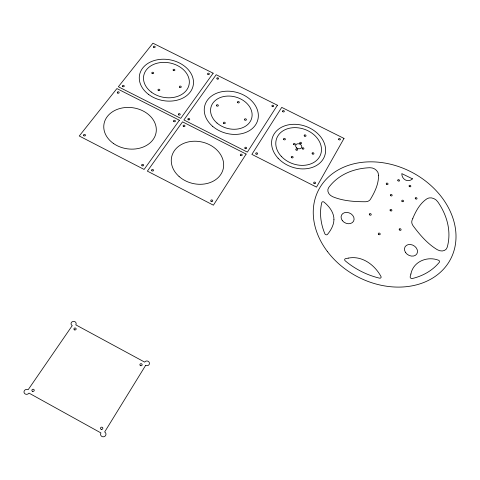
<?xml version="1.0" encoding="UTF-8"?>
<svg xmlns="http://www.w3.org/2000/svg" width="480" height="480" viewBox="0 0 480 480"><rect width="100%" height="100%" fill="white"/><g stroke="black" fill="none" stroke-linecap="round" stroke-linejoin="round"><path stroke-width="0.72" d="M378.522 175.662C378.612 184.176 374.76 192.126 370.464 199.254A7.314 5.736 25.5 0 1 365.472 201.744C354.384 201.75 342.978 201.006 332.628 196.686A7.32 5.79 23.7 0 1 328.698 187.554A66.996 52.932 27.8 0 1 369.912 167.718A7.182 5.538 25 0 1 378.456 174.348L378.522 175.662M333.936 219.636C333.822 225.186 330.936 230.232 327.48 234.408A1.512 1.23 24.9 0 1 324.882 233.814A66.996 52.932 27.8 0 1 321.786 202.536A1.482 1.182 23.4 0 1 324.108 202.158C329.31 206.502 334.044 212.532 333.936 219.636M410.892 274.02L410.178 276.738A1.548 1.242 32.1 0 0 410.718 278.112A1.548 1.242 32.1 0 0 412.242 278.538A66.996 52.932 27.8 0 0 439.332 262.26A1.524 1.2 32.3 0 0 438.192 260.1C427.014 255.978 413.19 261.642 410.892 274.02M412.848 218.274L412.062 220.242A7.422 5.772 29.5 0 0 413.112 225.81C419.904 234.918 427.494 243.822 437.334 249.732A7.53 5.862 31.5 0 0 447.144 247.458A66.996 52.932 27.8 0 0 437.622 201.612A7.302 5.58 29.1 0 0 427.074 198.696C420.126 203.226 415.98 210.816 412.848 218.274M344.016 138.42L316.512 187.116L251.868 154.38L281.73 107.382L344.016 138.42M145.656 365.352L104.646 431.994A2.7 2.574 -8.4 0 1 105.594 435.516A2.7 2.574 -8.4 0 1 101.892 436.464A2.7 2.574 -8.4 0 1 100.956 432.942L28.986 393.096A2.724 2.472 -14.3 0 1 25.236 393.99A2.724 2.472 -14.3 0 1 24.438 390.582A2.724 2.472 -14.3 0 1 28.188 389.688L72.258 325.608A2.556 2.274 -1.7 0 1 71.424 322.482A2.556 2.274 -1.7 0 1 74.94 321.714A2.556 2.274 -1.7 0 1 75.78 324.834L144.684 362.124A2.55 2.346 8.7 0 1 148.146 361.302A2.55 2.346 8.7 0 1 149.118 364.53A2.55 2.346 8.7 0 1 145.656 365.352M246.132 154.068L213.402 205.182L147.366 171.126L182.544 121.842L246.132 154.068M277.41 105.228L247.386 152.112L183.894 119.952L216.186 74.712L277.41 105.228M179.394 120.24L144.096 169.44L79.254 136.002L116.91 88.572L179.394 120.24M213.15 73.2L180.744 118.362L118.35 86.76L152.94 43.194L213.15 73.2M412.488 178.854C408.024 183.06 401.652 179.406 401.814 173.61L412.488 178.854M348.24 258.126L345.558 258.648A1.536 1.26 27.6 0 0 345.222 260.832A66.996 52.932 27.8 0 0 379.53 278.154A1.548 1.266 30.5 0 0 380.928 276.384C374.628 264.834 361.968 255.336 348.24 258.126M74.484 329.862A1.134 1.014 -1.9 0 0 76.158 328.944A1.134 1.014 -1.9 0 0 74.442 328.11A1.134 1.014 -1.9 0 0 74.484 329.862M140.304 365.514A1.128 1.038 7.5 0 0 142.128 364.902A1.128 1.038 7.5 0 0 140.61 363.738A1.128 1.038 7.5 0 0 140.304 365.514M32.694 391.386A1.2 1.092 -13.4 0 0 34.224 390.054A1.2 1.092 -13.4 0 0 32.256 389.55A1.2 1.092 -13.4 0 0 32.694 391.386M101.196 429.318A1.188 1.128 -7.6 0 0 102.858 428.142A1.188 1.128 -7.6 0 0 100.974 427.374A1.188 1.128 -7.6 0 0 101.196 429.318M122.73 86.58A0.948 0.726 8.5 0 0 124.254 86.214A0.948 0.726 8.5 0 0 122.97 85.35A0.948 0.726 8.5 0 0 122.73 86.58M178.632 114.858A0.954 0.738 11.9 0 0 180.186 114.594A0.954 0.738 11.9 0 0 178.98 113.628A0.954 0.738 11.9 0 0 178.632 114.858M207.876 74.328A0.918 0.69 13.6 0 0 209.358 74.094A0.918 0.69 13.6 0 0 208.182 73.182A0.918 0.69 13.6 0 0 207.876 74.328M153.672 47.292A0.912 0.672 10.5 0 0 155.172 47.07A0.912 0.672 10.5 0 0 154.026 46.17A0.912 0.672 10.5 0 0 153.672 47.292M83.874 135.756A0.996 0.786 5.4 0 0 85.488 135.342A0.996 0.786 5.4 0 0 84.162 134.424A0.996 0.786 5.4 0 0 83.874 135.756M142.038 165.732A0.996 0.804 9.3 0 0 143.628 165.294A0.996 0.804 9.3 0 0 142.272 164.358A0.996 0.804 9.3 0 0 142.038 165.732M173.82 121.524A0.96 0.744 11.6 0 0 175.392 121.254A0.96 0.744 11.6 0 0 174.174 120.282A0.96 0.744 11.6 0 0 173.82 121.524M117.63 93.036A0.954 0.732 8.1 0 0 119.166 92.658A0.954 0.732 8.1 0 0 117.876 91.794A0.954 0.732 8.1 0 0 117.63 93.036M217.104 78.936A0.918 0.69 14.1 0 0 218.586 78.696A0.918 0.69 14.1 0 0 217.404 77.778A0.918 0.69 14.1 0 0 217.104 78.936M272.16 106.38A0.924 0.702 17.6 0 0 273.672 106.242A0.924 0.702 17.6 0 0 272.556 105.234A0.924 0.702 17.6 0 0 272.16 106.38M245.052 148.452A0.96 0.756 16.7 0 0 246.63 148.29A0.96 0.756 16.7 0 0 245.49 147.222A0.96 0.756 16.7 0 0 245.052 148.452M188.166 119.682A0.954 0.738 12.6 0 0 189.72 119.412A0.954 0.738 12.6 0 0 188.502 118.446A0.954 0.738 12.6 0 0 188.166 119.682M282.786 111.678A0.924 0.702 18.3 0 0 284.292 111.54A0.924 0.702 18.3 0 0 283.176 110.526A0.924 0.702 18.3 0 0 282.786 111.678M338.802 139.596A0.93 0.714 22.1 0 0 340.332 139.566A0.93 0.714 22.1 0 0 339.282 138.462A0.93 0.714 22.1 0 0 338.802 139.596M313.95 183.294A0.966 0.768 22.1 0 0 315.546 183.246A0.966 0.768 22.1 0 0 314.472 182.07A0.966 0.768 22.1 0 0 313.95 183.294M256.032 154.008A0.96 0.756 17.6 0 0 257.61 153.846A0.96 0.756 17.6 0 0 256.464 152.772A0.96 0.756 17.6 0 0 256.032 154.008M183.408 126.39A0.96 0.75 12.3 0 0 184.968 126.114A0.96 0.75 12.3 0 0 183.75 125.136A0.96 0.75 12.3 0 0 183.408 126.39M240.588 155.376A0.96 0.762 16.5 0 0 242.184 155.214A0.96 0.762 16.5 0 0 241.038 154.134A0.96 0.762 16.5 0 0 240.588 155.376M211.038 201.246A1.002 0.822 15.1 0 0 212.706 201.048A1.002 0.822 15.1 0 0 211.53 199.902A1.002 0.822 15.1 0 0 211.038 201.246M151.878 170.784A0.996 0.804 10.1 0 0 153.522 170.472A0.996 0.804 10.1 0 0 152.268 169.44A0.996 0.804 10.1 0 0 151.878 170.784M148.452 94.338A27.336 20.676 11.1 0 0 192.966 86.478A27.336 20.676 11.1 0 0 157.728 59.712A27.336 20.676 11.1 0 0 148.452 94.338M212.712 126.39A27.45 21.126 15.3 0 0 257.622 120.546A27.45 21.126 15.3 0 0 223.548 91.434A27.45 21.126 15.3 0 0 212.712 126.39M278.094 158.208A27.69 21.504 20 0 0 324.108 157.308A27.69 21.504 20 0 0 293.586 124.296A27.69 21.504 20 0 0 278.094 158.208M113.676 143.628A26.394 20.718 8.6 0 0 156.024 132.852A26.394 20.718 8.6 0 0 120.402 108.372A26.394 20.718 8.6 0 0 113.676 143.628M179.1 176.532A26.466 21.222 13.5 0 0 222.84 170.22A26.466 21.222 13.5 0 0 190.47 141.528A26.466 21.222 13.5 0 0 179.1 176.532M151.218 92.028A23.112 17.478 11.1 0 0 188.88 85.458A23.112 17.478 11.1 0 0 159.156 62.778A23.112 17.478 11.1 0 0 151.218 92.028M179.688 87.294A0.948 0.72 12 0 0 181.242 87.042A0.948 0.72 12 0 0 180.036 86.088A0.948 0.72 12 0 0 179.688 87.294M173.346 70.452A0.942 0.708 11.6 0 0 174.888 70.218A0.942 0.708 11.6 0 0 173.694 69.282A0.942 0.708 11.6 0 0 173.346 70.452M152.1 73.434A0.948 0.714 10.3 0 0 153.666 73.188A0.948 0.714 10.3 0 0 152.472 72.246A0.948 0.714 10.3 0 0 152.1 73.434M158.256 90.426A0.96 0.732 10.7 0 0 159.834 90.174A0.96 0.732 10.7 0 0 158.622 89.214A0.96 0.732 10.7 0 0 158.256 90.426M217.008 123.054A21.084 16.224 15.3 0 0 251.544 118.674A21.084 16.224 15.3 0 0 225.462 96.246A21.084 16.224 15.3 0 0 217.008 123.054M244.788 119.976A0.954 0.738 16.2 0 0 246.366 119.832A0.954 0.738 16.2 0 0 245.22 118.776A0.954 0.738 16.2 0 0 244.788 119.976M237.684 102.642A0.948 0.72 15.6 0 0 239.25 102.504A0.948 0.72 15.6 0 0 238.122 101.472A0.948 0.72 15.6 0 0 237.684 102.642M216.726 105.876A0.954 0.732 14.3 0 0 218.31 105.738A0.954 0.732 14.3 0 0 217.188 104.694A0.954 0.732 14.3 0 0 216.726 105.876M223.644 123.378A0.966 0.75 14.9 0 0 225.246 123.228A0.966 0.75 14.9 0 0 224.106 122.166A0.966 0.75 14.9 0 0 223.644 123.378M281.256 156.282A23.406 18.18 20 0 0 320.172 155.604A23.406 18.18 20 0 0 294.444 127.644A23.406 18.18 20 0 0 281.256 156.282M312.288 153.864A0.966 0.75 21.1 0 0 313.884 153.828A0.966 0.75 21.1 0 0 312.81 152.676A0.966 0.75 21.1 0 0 312.288 153.864M304.386 136.008A0.954 0.732 20.1 0 0 305.97 135.978A0.954 0.732 20.1 0 0 304.908 134.844A0.954 0.732 20.1 0 0 304.386 136.008M283.728 139.518A0.96 0.744 19 0 0 285.33 139.482A0.96 0.744 19 0 0 284.274 138.342A0.96 0.744 19 0 0 283.728 139.518M291.462 157.548A0.972 0.762 19.9 0 0 293.076 157.506A0.972 0.762 19.9 0 0 292.002 156.342A0.972 0.762 19.9 0 0 291.462 157.548M299.964 143.406A0.924 0.714 20.1 0 0 301.5 143.37A0.924 0.714 20.1 0 0 300.474 142.272A0.924 0.714 20.1 0 0 299.964 143.406M293.682 144.486A0.924 0.72 19.7 0 0 295.218 144.456A0.924 0.72 19.7 0 0 294.198 143.352A0.924 0.72 19.7 0 0 293.682 144.486M296.04 149.94A0.93 0.726 20 0 0 297.588 149.904A0.93 0.726 20 0 0 296.562 148.794A0.93 0.726 20 0 0 296.04 149.94M302.34 148.836A0.93 0.72 20.4 0 0 303.882 148.806A0.93 0.72 20.4 0 0 302.85 147.702A0.93 0.72 20.4 0 0 302.34 148.836M369.51 214.782A1.002 0.792 26.7 0 0 371.16 214.848A1.002 0.792 26.7 0 0 370.134 213.558A1.002 0.792 26.7 0 0 369.51 214.782M401.934 201.246A0.948 0.738 27.7 0 0 403.5 201.432A0.948 0.738 27.7 0 0 402.618 200.172A0.948 0.738 27.7 0 0 401.934 201.246M405.606 252.576A6.876 5.448 30.5 0 0 416.886 253.83A6.876 5.448 30.5 0 0 410.472 244.5A6.876 5.448 30.5 0 0 405.606 252.576M342.414 220.704A6.756 5.406 25.5 0 0 353.616 221.112A6.756 5.406 25.5 0 0 346.734 212.394A6.756 5.406 25.5 0 0 342.414 220.704M390.174 210.516A0.996 0.78 27.5 0 0 391.818 210.714A0.996 0.78 27.5 0 0 390.906 209.382A0.996 0.78 27.5 0 0 390.174 210.516M399.33 229.842A1.008 0.792 28.9 0 0 400.992 230.034A1.008 0.792 28.9 0 0 400.062 228.672A1.008 0.792 28.9 0 0 399.33 229.842M397.908 180.672A0.936 0.714 26.6 0 0 399.456 180.864A0.936 0.714 26.6 0 0 398.586 179.628A0.936 0.714 26.6 0 0 397.908 180.672M409.218 186.33A0.936 0.72 27.4 0 0 410.766 186.522A0.936 0.72 27.4 0 0 409.896 185.286A0.936 0.72 27.4 0 0 409.218 186.33M415.38 198.648A0.948 0.726 28.2 0 0 416.94 198.84A0.948 0.726 28.2 0 0 416.052 197.586A0.948 0.726 28.2 0 0 415.38 198.648M390.492 195.492A0.948 0.732 26.9 0 0 392.058 195.684A0.948 0.732 26.9 0 0 391.188 194.424A0.948 0.732 26.9 0 0 390.492 195.492M386.442 184.176A0.942 0.726 26.2 0 0 387.99 184.248A0.942 0.726 26.2 0 0 387.012 183.054A0.942 0.726 26.2 0 0 386.442 184.176M378.45 234.228A1.014 0.81 28.1 0 0 380.13 234.426A1.014 0.81 28.1 0 0 379.206 233.052A1.014 0.81 28.1 0 0 378.45 234.228M327.534 251.688A74.508 58.872 27.9 0 0 450.294 259.68A74.508 58.872 27.9 0 0 376.074 162.006A74.508 58.872 27.9 0 0 327.534 251.688M296.478 147.72A3.15 2.448 20 0 0 301.65 147.366A3.15 2.448 20 0 0 297.948 143.742A3.15 2.448 20 0 0 296.478 147.72"/></g></svg>
